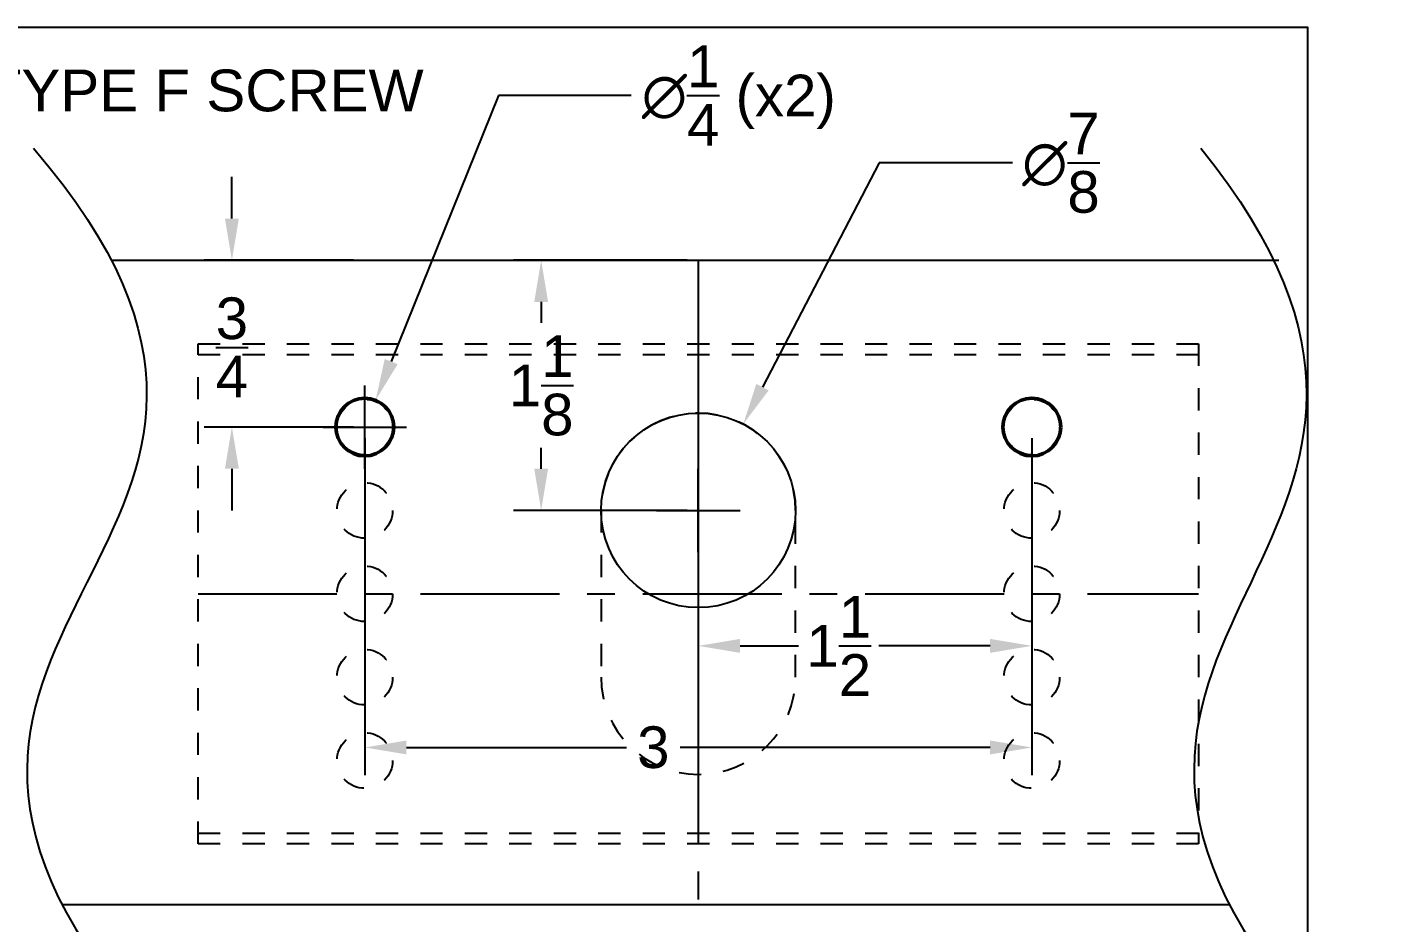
# Model space of a CAD drawing. Extents: x -3.1 to 19.9, y -9.6 to 0.
# Drawn here: x 9.38 to 15.48, y -4.03 to 0 of the extents above; entities that cross this region are included whole.
import ezdxf
from ezdxf import colors
from ezdxf.entities.mleader import LeaderData, LeaderLine
from ezdxf.math import Vec2, Vec3

# ---------------------------------------------------------------- set-up
doc = ezdxf.new("R2010")
doc.units = 0
doc.header["$LTSCALE"] = 0.5
doc.header["$MEASUREMENT"] = 0
doc.linetypes.add('CENTER', pattern=[2, 1.25, -0.25, 0.25, -0.25])
doc.linetypes.add('HIDDEN2', pattern=[0.1875, 0.125, -0.0625])
doc.layers.get('Defpoints').update_dxf_attribs({"linetype": 'CONTINUOUS'})
for name, color, linetype in [('Centerline', 210, 'CENTER'), ('Dimension', 10, 'CONTINUOUS'), ('FAB DWG', 221, 'CONTINUOUS'), ('Housing', 150, 'CONTINUOUS'), ('WallMount Bracket', 190, 'CONTINUOUS')]:
    doc.layers.add(name, color=color, linetype=linetype)
doc.layers.add('Text-Unprinted', color=131, linetype='CONTINUOUS', plot=False)
doc.styles.get("Standard").update_dxf_attribs({"font": 'arial.ttf'})
doc.dimstyles.get("Standard").update_dxf_attribs({"dimtxt": 0.18, "dimasz": 0.18, "dimexe": 0.18, "dimexo": 0.0625, "dimgap": 0.09, "dimtad": 0, "dimtih": 1, "dimtoh": 1, "dimdec": 4, "dimzin": 0, "dimdsep": 46, "dimtxsty": 'Standard', "dimcen": 0.09, "dimadec": 0, "dimazin": 0, "dimtfac": 1, "dimtdec": 4, "dimtofl": 0, "dimtmove": 0, "dimatfit": 3, "dimfxl": 1, "dimtolj": 1, "dimtzin": 0, "dimarcsym": 0})

# ---------------------------------------------------------------- blocks, each defined once
blk = doc.blocks.new('*D0')
at = {"layer": 'Defpoints', "color": 0, "transparency": 16777216}
for p in [(10.3027, -1.049), (10.9003, -1.049), (10.9003, -1.799)]:
    blk.add_point(p, dxfattribs=at)
at = {"layer": 'FAB DWG', "color": 0, "lineweight": -2, "transparency": 16777216}
for p, q in [((10.3027, -0.8615), (10.3027, -0.674)), ((10.8503, -1.049), (10.1777, -1.049)), ((10.8503, -1.799), (10.1777, -1.799)), ((10.3027, -1.9865), (10.3027, -2.174))]:
    blk.add_line(p, q, dxfattribs=at)
at = {"layer": 'FAB DWG', "color": 0, "transparency": 16777216}
for points in [[(10.2715, -0.8615), (10.334, -0.8615), (10.3027, -1.049)], [(10.2715, -1.9865), (10.334, -1.9865), (10.3027, -1.799)]]:
    blk.add_solid(points, dxfattribs=at)
at = {"layer": 'FAB DWG', "color": 0, "transparency": 16777216, "insert": (10.3027, -1.4409), "char_height": 0.1875, "attachment_point": 5}
blk.add_mtext('\\A1;{\\H1x;\\S3/4;}', dxfattribs=at)
blk = doc.blocks.new('*D1')
at = {"layer": 'Defpoints', "color": 0, "transparency": 16777216}
for p in [(11.6935, -1.049), (12.4003, -1.049), (12.4003, -2.174)]:
    blk.add_point(p, dxfattribs=at)
at = {"layer": 'FAB DWG', "color": 0, "lineweight": -2, "transparency": 16777216}
for p, q in [((12.3503, -1.049), (11.5685, -1.049)), ((11.6935, -1.2365), (11.6935, -1.3303)), ((11.6935, -1.9865), (11.6935, -1.8926)), ((12.3503, -2.174), (11.5685, -2.174))]:
    blk.add_line(p, q, dxfattribs=at)
at = {"layer": 'FAB DWG', "color": 0, "transparency": 16777216}
for points in [[(11.6623, -1.2365), (11.7248, -1.2365), (11.6935, -1.049)], [(11.6623, -1.9865), (11.7248, -1.9865), (11.6935, -2.174)]]:
    blk.add_solid(points, dxfattribs=at)
at = {"layer": 'FAB DWG', "color": 0, "transparency": 16777216, "insert": (11.6935, -1.6115), "char_height": 0.1875, "attachment_point": 5}
blk.add_mtext('\\A1;1{\\H1x;\\S1/8;}', dxfattribs=at)
blk = doc.blocks.new('*D2')
at = {"layer": 'Defpoints', "color": 0, "transparency": 16777216}
for p in [(10.9003, -1.799), (13.9003, -1.799), (13.9003, -3.2404)]:
    blk.add_point(p, dxfattribs=at)
at = {"layer": 'FAB DWG', "color": 0, "lineweight": -2, "transparency": 16777216}
for p, q in [((10.9003, -1.849), (10.9003, -3.3654)), ((13.9003, -1.849), (13.9003, -3.3654)), ((11.0878, -3.2404), (12.0766, -3.2404)), ((13.7128, -3.2404), (12.3194, -3.2404))]:
    blk.add_line(p, q, dxfattribs=at)
at = {"layer": 'FAB DWG', "color": 0, "transparency": 16777216}
for points in [[(11.0878, -3.2092), (11.0878, -3.2717), (10.9003, -3.2404)], [(13.7128, -3.2092), (13.7128, -3.2717), (13.9003, -3.2404)]]:
    blk.add_solid(points, dxfattribs=at)
at = {"layer": 'FAB DWG', "color": 0, "transparency": 16777216, "insert": (12.198, -3.2404), "char_height": 0.1875, "attachment_point": 5}
blk.add_mtext('\\A1;3', dxfattribs=at)
blk = doc.blocks.new('*D3')
at = {"layer": 'Defpoints', "color": 0, "transparency": 16777216}
for p in [(12.6023, -1.7859), (12.1984, -2.562)]:
    blk.add_point(p, dxfattribs=at)
at = {"layer": 'FAB DWG', "color": 0, "lineweight": -2, "transparency": 16777216}
for p, q in [((13.2141, -0.6101), (12.6889, -1.6195)), ((13.8129, -0.6101), (13.2141, -0.6101)), ((12.4003, -2.3615), (12.4003, -1.9865)), ((12.2128, -2.174), (12.5878, -2.174))]:
    blk.add_line(p, q, dxfattribs=at)
at = {"layer": 'FAB DWG', "color": 0, "transparency": 16777216}
blk.add_solid([(12.6611, -1.6051), (12.7166, -1.634), (12.6023, -1.7859)], dxfattribs=at)
at = {"layer": 'FAB DWG', "color": 0, "transparency": 16777216, "insert": (14.0313, -0.6101), "char_height": 0.1875, "attachment_point": 5}
blk.add_mtext('\\A1;∅{\\H1x;\\S7/8;}', dxfattribs=at)
blk = doc.blocks.new('*D4')
at = {"layer": 'Defpoints', "color": 0, "transparency": 16777216}
for p in [(10.949, -1.6784), (10.8517, -1.9195)]:
    blk.add_point(p, dxfattribs=at)
at = {"layer": 'FAB DWG', "color": 0, "lineweight": -2, "transparency": 16777216}
for p, q in [((11.502, -0.3077), (11.0191, -1.5045)), ((12.0976, -0.3077), (11.502, -0.3077)), ((10.9003, -1.9865), (10.9003, -1.6115)), ((10.7128, -1.799), (11.0878, -1.799))]:
    blk.add_line(p, q, dxfattribs=at)
at = {"layer": 'FAB DWG', "color": 0, "transparency": 16777216}
blk.add_solid([(10.9901, -1.4928), (11.0481, -1.5162), (10.949, -1.6784)], dxfattribs=at)
at = {"layer": 'FAB DWG', "color": 0, "transparency": 16777216, "insert": (12.5825, -0.3077), "char_height": 0.1875, "attachment_point": 5}
blk.add_mtext('\\A1;∅{\\H1x;\\S1/4;} (x2)', dxfattribs=at)
blk = doc.blocks.new('*D5')
at = {"layer": 'Defpoints', "color": 0, "transparency": 16777216}
for p in [(13.9003, -1.799), (12.4003, -2.174), (13.9003, -2.7833)]:
    blk.add_point(p, dxfattribs=at)
at = {"layer": 'FAB DWG', "color": 0, "lineweight": -2, "transparency": 16777216}
for p, q in [((13.9003, -1.849), (13.9003, -2.9083)), ((12.4003, -2.224), (12.4003, -2.9083)), ((12.5878, -2.7833), (12.8514, -2.7833)), ((13.7128, -2.7833), (13.2127, -2.7833))]:
    blk.add_line(p, q, dxfattribs=at)
at = {"layer": 'FAB DWG', "color": 0, "transparency": 16777216}
for points in [[(12.5878, -2.7521), (12.5878, -2.8146), (12.4003, -2.7833)], [(13.7128, -2.7521), (13.7128, -2.8146), (13.9003, -2.7833)]]:
    blk.add_solid(points, dxfattribs=at)
at = {"layer": 'FAB DWG', "color": 0, "transparency": 16777216, "insert": (13.032, -2.7833), "char_height": 0.1875, "attachment_point": 5}
blk.add_mtext('\\A1;1{\\H1x;\\S1/2;}', dxfattribs=at)

msp = doc.modelspace()

# ---------------------------------------------------------------- linework, layer by layer
at = {"layer": 'Centerline', "transparency": 16777216}
for p, q in [((12.400342, -1.048952), (12.400342, -3.948944)), ((12.400342, -1.423952), (12.400342, -3.673952)), ((10.150342, -2.548952), (14.650342, -2.548952))]:
    msp.add_line(p, q, dxfattribs=at)
at = {"layer": 'Dimension', "transparency": 16777216}
for points in [[(9.410408, -0.54488), (10.181731, -1.441941), (9.650338, -2.498955), (9.118945, -3.55597), (9.890268, -4.453031)], [(14.660408, -0.54488), (15.3742, -1.430674), (14.900338, -2.498955), (14.368945, -3.55597), (15.140268, -4.453031)]]:
    msp.add_open_spline(points, degree=3, dxfattribs=at)
at = {"layer": 'Housing', "transparency": 16777216}
for points in [[(9.760739, -1.048952), (15.010739, -1.048952)], [(14.789928, -3.948944), (9.539928, -3.948944)]]:
    msp.add_lwpolyline(points, dxfattribs=at)
at = {"layer": 'Housing', "linetype": 'Continuous', "lineweight": 50, "transparency": 16777216}
for centre in [(10.900342, -1.798952), (13.900342, -1.798952)]:
    msp.add_circle(centre, 0.13, dxfattribs=at)
at = {"layer": 'Housing', "linetype": 'Continuous', "lineweight": 25, "transparency": 16777216}
msp.add_circle((12.400342, -2.173952), 0.4375, dxfattribs=at)
at = {"layer": 'Text-Unprinted', "transparency": 16777216}
msp.add_lwpolyline([(0, 0), (15.14038, 0), (15.140156, -9.609386), (-0.000224, -9.609386)], close=True, dxfattribs=at)
at = {"layer": 'WallMount Bracket', "linetype": 'HIDDEN2', "transparency": 16777216}
for p, q in [((10.150342, -1.471952), (14.650342, -1.471952)), ((10.150342, -3.625952), (14.650342, -3.625952))]:
    msp.add_line(p, q, dxfattribs=at)
msp.add_lwpolyline([(10.150342, -1.423952), (14.650342, -1.423952), (14.650342, -3.673952), (10.150342, -3.673952)], close=True, dxfattribs=at)
msp.add_lwpolyline([(11.962842, -2.173952), (11.962842, -2.923952, 1), (12.837842, -2.923952), (12.837842, -2.173952, 1)], format="xyb", close=True, dxfattribs=at)
for centre in [(10.900342, -1.798952), (13.900342, -1.798952), (10.900342, -2.173952), (13.900342, -2.173952), (10.900342, -2.548952), (13.900342, -2.548952), (10.900342, -2.923952), (13.900342, -2.923952), (10.900342, -3.298952), (13.900342, -3.298952)]:
    msp.add_circle(centre, 0.125, dxfattribs=at)

# ---------------------------------------------------------------- dimensions: what is measured, and where the dimension line sits
at = {"layer": 'FAB DWG', "transparency": 16777216}
dim = msp.add_diameter_dim_2p(p1=(10.851706, -1.919511), p2=(10.948978, -1.678392), text='<> (x2)', dimstyle='Standard', override={"dimtxt": 0.1875, "dimasz": 0.1875, "dimexe": 0.125, "dimexo": 0.05, "dimgap": 0.06, "dimdec": 5, "dimlunit": 5, "dimcen": 0.1875, "dimadec": 3, "dimtdec": 3}, dxfattribs=at)
dim.commit()
dim.dimension.update_dxf_attribs({"geometry": '*D4', "text_midpoint": (12.582457, -0.307681), "dimtype": 131})
dim = msp.add_diameter_dim_2p(p1=(12.198384, -2.562048), p2=(12.6023, -1.785855), dimstyle='Standard', override={"dimtxt": 0.1875, "dimasz": 0.1875, "dimexe": 0.125, "dimexo": 0.05, "dimgap": 0.06, "dimdec": 5, "dimlunit": 5, "dimcen": 0.1875, "dimadec": 3, "dimtdec": 3}, dxfattribs=at)
dim.commit()
dim.dimension.update_dxf_attribs({"geometry": '*D3', "text_midpoint": (14.03128, -0.610143), "dimtype": 131})
dim = msp.add_linear_dim(base=(10.302719, -1.048952), p1=(10.900342, -1.798952), p2=(10.900342, -1.048952), angle=90, dimstyle='Standard', override={"dimtxt": 0.1875, "dimasz": 0.1875, "dimexe": 0.125, "dimexo": 0.05, "dimgap": 0.06, "dimdec": 5, "dimlunit": 5, "dimadec": 3, "dimtdec": 3}, dxfattribs=at)
dim.commit()
dim.dimension.update_dxf_attribs({"geometry": '*D0', "text_midpoint": (10.302719, -1.44091), "dimtype": 128})
dim = msp.add_linear_dim(base=(11.693521, -1.048952), p1=(12.400342, -2.173952), p2=(12.400342, -1.048952), angle=90, dimstyle='Standard', override={"dimtxt": 0.1875, "dimasz": 0.1875, "dimexe": 0.125, "dimexo": 0.05, "dimgap": 0.06, "dimdec": 5, "dimlunit": 5, "dimadec": 3, "dimtdec": 3}, dxfattribs=at)
dim.commit()
dim.dimension.update_dxf_attribs({"geometry": '*D1', "text_midpoint": (11.693521, -1.611452)})
for base, p1, picture, middle in [((13.900342, -3.24043), (10.900342, -1.798952), '*D2', (12.197986, -3.24043)), ((13.900342, -2.783301), (12.400342, -2.173952), '*D5', (13.032046, -2.783301))]:
    dim = msp.add_linear_dim(base=base, p1=p1, p2=(13.900342, -1.798952), dimstyle='Standard', override={"dimtxt": 0.1875, "dimasz": 0.1875, "dimexe": 0.125, "dimexo": 0.05, "dimgap": 0.06, "dimdec": 5, "dimlunit": 5, "dimadec": 3, "dimtdec": 3}, dxfattribs=at)
    dim.commit()
    dim.dimension.update_dxf_attribs({"geometry": picture, "text_midpoint": middle, "dimtype": 128})

# ---------------------------------------------------------------- leaders
ml = msp.add_multileader_mtext('Standard', dxfattribs=at)
ml.set_content('#8-32 x 3/8" TYPE F SCREW\\P(HW83238)', color=256)
ml.set_leader_properties()
ml.build(insert=Vec2(0, 0))
ml.multileader.update_dxf_attribs({"dogleg_length": 0.36, "arrow_head_size": 0.3125})
ctx = ml.context
ctx.base_point, ctx.char_height, ctx.arrow_head_size, ctx.landing_gap_size, ctx.plane_origin = Vec3(7.602906, -0.312504), 0.188, 0.3125, 0.1125, Vec3(12.560881, -0.882964)
notes = []
notes.append((ctx, [(0, (1, 1, 0), (7.422151, -0.312504), (1, 0), 0.180755, [(0, [(5.062974, -2.961918)], 0, [])])]))
ctx.mtext.insert, ctx.mtext.width, ctx.mtext.defined_height, ctx.mtext.flow_direction = Vec3(7.715406, -0.190869), 12.14896991, 0.938401, 5
ml = msp.add_multileader_mtext('Standard', dxfattribs=at)
ml.set_content('BK01564', color=256)
ml.set_leader_properties()
ml.build(insert=Vec2(0, 0))
ml.multileader.update_dxf_attribs({"dogleg_length": 0.180755, "arrow_head_size": 0.3125})
ctx = ml.context
ctx.base_point, ctx.char_height, ctx.arrow_head_size, ctx.landing_gap_size, ctx.plane_origin = Vec3(7.492384, -1.82203), 0.188, 0.3125, 0.1125, Vec3(-1.513706, -7.845893)
notes.append((ctx, [(0, (1, 1, 0), (7.311628, -1.82203), (1, 0), 0.180755, [(0, [(6.449448, -2.506688)], 0, [])])]))
ctx.mtext.insert, ctx.mtext.width, ctx.mtext.flow_direction = Vec3(7.604884, -1.726427), 7.62218322, 5
ml = msp.add_multileader_mtext('Standard', dxfattribs=at)
ml.set_content('BK01341', color=256)
ml.set_leader_properties()
ml.build(insert=Vec2(0, 0))
ml.multileader.update_dxf_attribs({"dogleg_length": 0.180755, "arrow_head_size": 0.3125})
ctx = ml.context
ctx.base_point, ctx.char_height, ctx.arrow_head_size, ctx.landing_gap_size, ctx.plane_origin = Vec3(7.255238, -3.126867), 0.188, 0.3125, 0.1125, Vec3(1.07842, -9.164181)
notes.append((ctx, [(1, (1, 1, 0), (8.674218, -3.126867), (-1, 0), 0.180755, [(0, [(9.041573, -3.824975)], 0, [])])]))
ctx.mtext.insert, ctx.mtext.width, ctx.mtext.flow_direction = Vec3(7.367738, -3.0312), 2.23425008, 5
for ctx, leaders in notes:
    for number, flags, end, landing, length, lines in leaders:
        leader = LeaderData()
        leader.index, (leader.has_last_leader_line, leader.has_dogleg_vector, leader.attachment_direction) = number, flags
        leader.last_leader_point, leader.dogleg_vector, leader.dogleg_length = Vec3(end), Vec3(landing), length
        for number, points, colour, breaks in lines:
            line = LeaderLine()
            line.index, line.vertices, line.color, line.breaks = number, Vec3.list(points), colors.encode_raw_color(colour), breaks
            leader.lines.append(line)
        ctx.leaders.append(leader)

doc.saveas('drawing.dxf')
